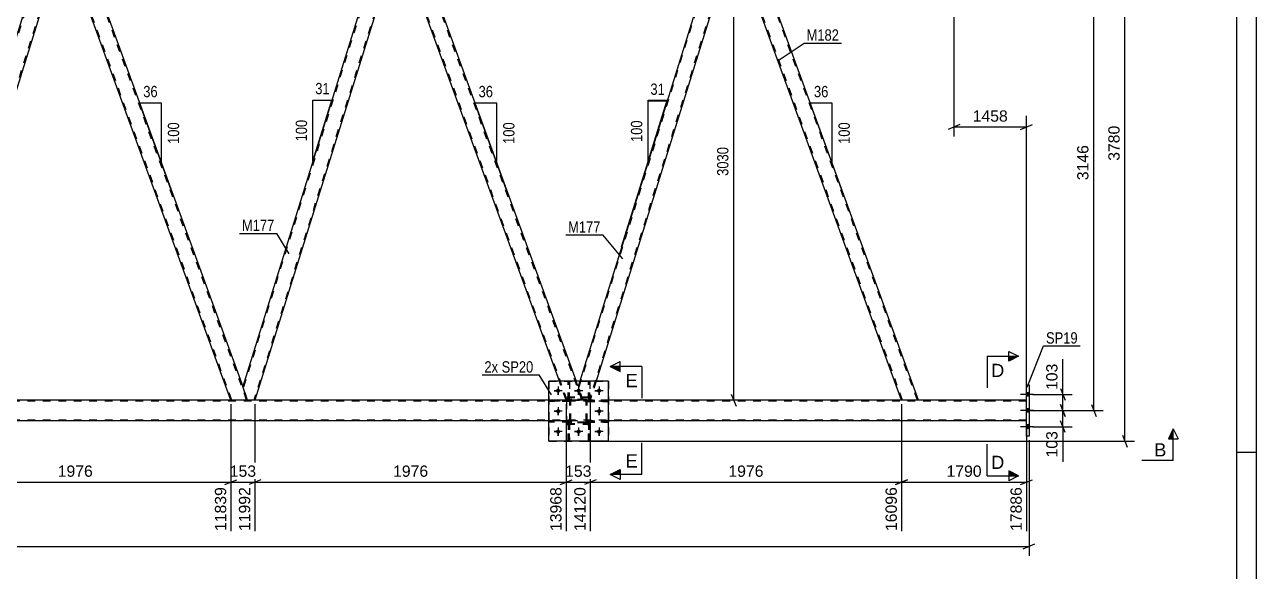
# Model space of a CAD drawing. Header units: millimetres. Extents: x 0 to 841, y 0 to 594.
# Drawn here: x 528.3 to 841, y 267.8 to 406.6 of the extents above; entities that cross this region are included whole.
import ezdxf

# ---------------------------------------------------------------- set-up
doc = ezdxf.new("R2010")
doc.units = ezdxf.units.MM
doc.linetypes.add('DXK_LINE_DOT2', pattern=[3.9198, 1.9599, -1.9599])
doc.linetypes.add('DXK_LINE_DOT3', pattern=[5.9187, 2.979, -0.9799, 0.9799, -0.9799])
doc.styles.add('Arial', font='ARIAL.TTF', dxfattribs={"height": 0.2})
doc.styles.add('Arial Narrow', font='ARIALN.TTF', dxfattribs={"height": 0.2})

# ---------------------------------------------------------------- blocks, each defined once
blk = doc.blocks.new('Unknown-318891418-1113')
at = {"color": 5, "linetype": 'Continuous'}
for p, q in [((841, 0), (841, 594)), ((836, 5), (836, 589)), ((841, 298), (836, 298))]:
    blk.add_line(p, q, dxfattribs=at)
blk = doc.blocks.new('Part-318891418-4513 - 4466')
at = {"color": 7, "linetype": 'DXK_LINE_DOT2'}
for p, q in [((774.02, 311.05), (107.76, 311.05)), ((676.54, 311.29), (661.34, 311.29)), ((782.64, 311.05), (774.12, 311.05)), ((782.64, 306.01), (782.64, 311.29)), ((774.02, 306.25), (107.13, 306.25)), ((676.54, 306.01), (661.34, 306.01)), ((782.64, 306.25), (774.12, 306.25))]:
    blk.add_line(p, q, dxfattribs=at)
at = {"color": 2, "linetype": 'Continuous'}
for p, q in [((661.34, 311.29), (506.27, 311.29)), ((774.02, 311.29), (676.54, 311.29)), ((782.64, 311.29), (774.12, 311.29)), ((661.34, 306.01), (506.27, 306.01)), ((774.02, 306.01), (676.54, 306.01)), ((782.64, 306.01), (774.12, 306.01))]:
    blk.add_line(p, q, dxfattribs=at)
blk = doc.blocks.new('Part-318891418-4514 - 4466')
at = {"color": 7, "linetype": 'DXK_LINE_DOT2'}
for p, q in [((671.94, 311.91), (665.94, 311.91)), ((665.94, 305.11), (665.94, 311.91)), ((671.94, 305.11), (671.94, 311.91)), ((671.94, 305.11), (665.94, 305.11))]:
    blk.add_line(p, q, dxfattribs=at)
blk = doc.blocks.new('Bolt-318891418-4522 - 4466')
at = {"color": 1, "linetype": 'Continuous'}
for p, q in [((662.7, 313.7), (663.39, 313.7)), ((663.74, 314.74), (663.74, 314.05)), ((663.74, 312.66), (663.74, 313.36)), ((664.78, 313.7), (664.09, 313.7)), ((667.9, 313.7), (668.59, 313.7)), ((668.94, 314.74), (668.94, 314.05)), ((668.94, 312.66), (668.94, 313.36)), ((669.98, 313.7), (669.29, 313.7)), ((673.1, 313.7), (673.79, 313.7)), ((674.14, 314.74), (674.14, 314.05)), ((674.14, 312.66), (674.14, 313.36)), ((675.18, 313.7), (674.49, 313.7)), ((662.7, 308.5), (663.39, 308.5)), ((663.74, 309.54), (663.74, 308.85)), ((663.74, 307.46), (663.74, 308.16)), ((664.78, 308.5), (664.09, 308.5)), ((673.1, 308.5), (673.79, 308.5)), ((674.14, 309.54), (674.14, 308.85)), ((674.14, 307.46), (674.14, 308.16)), ((675.18, 308.5), (674.49, 308.5)), ((663.74, 304.34), (663.74, 303.65)), ((668.94, 304.34), (668.94, 303.65)), ((674.14, 304.34), (674.14, 303.65)), ((662.7, 303.3), (663.39, 303.3)), ((663.74, 302.26), (663.74, 302.96)), ((664.78, 303.3), (664.09, 303.3)), ((667.9, 303.3), (668.59, 303.3)), ((668.94, 302.26), (668.94, 302.96)), ((669.98, 303.3), (669.29, 303.3)), ((673.1, 303.3), (673.79, 303.3)), ((674.14, 302.26), (674.14, 302.96)), ((675.18, 303.3), (674.49, 303.3))]:
    blk.add_line(p, q, dxfattribs=at)
blk = doc.blocks.new('Bolt-318891418-4523 - 4466')
at = {"linetype": 'Continuous'}
for points in [[(664.26, 313.7, -1), (663.22, 313.7, -1)], [(669.46, 313.7, -1), (668.42, 313.7, -1)], [(674.66, 313.7, -1), (673.62, 313.7, -1)], [(664.26, 308.5, -1), (663.22, 308.5, -1)], [(674.66, 308.5, -1), (673.62, 308.5, -1)], [(664.26, 303.3, -1), (663.22, 303.3, -1)], [(669.46, 303.3, -1), (668.42, 303.3, -1)], [(674.66, 303.3, -1), (673.62, 303.3, -1)]]:
    blk.add_hatch(color=1, dxfattribs=at).paths.add_polyline_path(points)
at = {"color": 1, "linetype": 'Continuous'}
for p, q in [((664.78, 313.7), (662.7, 313.7)), ((663.74, 314.74), (663.74, 312.66)), ((669.98, 313.7), (667.9, 313.7)), ((668.94, 314.74), (668.94, 312.66)), ((675.18, 313.7), (673.1, 313.7)), ((674.14, 314.74), (674.14, 312.66)), ((664.78, 308.5), (662.7, 308.5)), ((663.74, 309.54), (663.74, 307.46)), ((675.18, 308.5), (673.1, 308.5)), ((674.14, 309.54), (674.14, 307.46)), ((663.74, 304.34), (663.74, 302.26)), ((668.94, 304.34), (668.94, 302.26)), ((674.14, 304.34), (674.14, 302.26)), ((664.78, 303.3), (662.7, 303.3)), ((669.98, 303.3), (667.9, 303.3)), ((675.18, 303.3), (673.1, 303.3))]:
    blk.add_line(p, q, dxfattribs=at)
blk = doc.blocks.new('Part-318891418-4878 - 4466')
at = {"color": 7, "linetype": 'DXK_LINE_DOT2'}
for p, q in [((666.74, 311.02), (666.78, 311.21)), ((666.78, 311.21), (666.74, 311.02)), ((666.74, 305.98), (666.74, 311.02)), ((666.98, 311.02), (667, 311.12)), ((666.98, 305.98), (666.98, 311.02)), ((667, 311.12), (667.05, 311.19)), ((667.04, 311.47), (667.22, 311.5)), ((667.22, 311.5), (667.04, 311.47)), ((667.05, 311.19), (667.13, 311.25)), ((667.13, 311.25), (667.22, 311.26)), ((670.66, 311.5), (667.22, 311.5)), ((667.22, 311.26), (670.66, 311.26)), ((670.66, 311.5), (670.84, 311.47)), ((670.84, 311.47), (670.66, 311.5)), ((670.66, 311.26), (670.75, 311.25)), ((670.75, 311.25), (670.83, 311.19)), ((670.83, 311.19), (670.88, 311.12)), ((670.88, 311.12), (670.9, 311.02)), ((670.9, 305.98), (670.9, 311.02)), ((671.1, 311.21), (671.14, 311.02)), ((671.14, 311.02), (671.1, 311.21)), ((671.14, 305.98), (671.14, 311.02)), ((666.78, 305.8), (666.74, 305.98)), ((666.74, 305.98), (666.78, 305.8)), ((667, 305.89), (666.98, 305.98)), ((667.05, 305.81), (667, 305.89)), ((667.22, 305.5), (667.04, 305.54)), ((667.04, 305.54), (667.22, 305.5)), ((667.13, 305.76), (667.05, 305.81)), ((667.22, 305.74), (667.13, 305.76)), ((670.66, 305.74), (667.22, 305.74)), ((670.66, 305.5), (667.22, 305.5)), ((670.75, 305.76), (670.66, 305.74)), ((670.84, 305.54), (670.66, 305.5)), ((670.66, 305.5), (670.84, 305.54)), ((670.83, 305.81), (670.75, 305.76)), ((670.88, 305.89), (670.83, 305.81)), ((670.9, 305.98), (670.88, 305.89)), ((671.14, 305.98), (671.1, 305.8)), ((671.1, 305.8), (671.14, 305.98))]:
    blk.add_line(p, q, dxfattribs=at)
at = {"color": 7, "linetype": 'DXK_LINE_DOT3'}
blk.add_line((668.94, 308.5), (668.94, 308.5), dxfattribs=at)
at = {"color": 7, "linetype": 'DXK_LINE_DOT2'}
for centre, start, end in [((667.22, 311.02), 112.5, 157.5), ((667.22, 311.02), 112.5, 157.5), ((670.66, 311.02), 22.5, 67.5), ((670.66, 311.02), 22.5, 67.5), ((667.22, 305.98), 202.5, 247.5), ((667.22, 305.98), 202.5, 247.5), ((670.66, 305.98), 292.5, 337.5), ((670.66, 305.98), 292.5, 337.5)]:
    blk.add_arc(centre, 0.48, start, end, dxfattribs=at)
blk = doc.blocks.new('Part-318891418-4762 - 4466')
at = {"color": 2, "linetype": 'Continuous'}
for p, q in [((782.64, 302.15), (782.64, 315.15)), ((782.64, 315.15), (783.28, 315.15)), ((783.28, 315.15), (783.28, 302.15)), ((783.28, 302.15), (782.64, 302.15))]:
    blk.add_line(p, q, dxfattribs=at)
blk = doc.blocks.new('Part-318891418-4880 - 4466')
at = {"color": 7, "linetype": 'DXK_LINE_DOT2'}
for p, q in [((671.49, 300.9), (671.49, 305.74)), ((671.49, 305.74), (671.81, 305.74)), ((671.49, 305.14), (671.81, 305.14)), ((671.81, 305.74), (671.81, 300.9)), ((671.81, 300.9), (671.49, 300.9))]:
    blk.add_line(p, q, dxfattribs=at)
blk = doc.blocks.new('Part-318891418-4772 - 4466')
at = {"color": 2, "linetype": 'Continuous'}
for p, q in [((625.94, 432.51), (621.68, 432.51)), ((625.94, 432.51), (668.3, 316.1)), ((664.05, 316.1), (623.23, 428.26))]:
    blk.add_line(p, q, dxfattribs=at)
at = {"color": 7, "linetype": 'DXK_LINE_DOT2'}
for p, q in [((621.68, 432.51), (623.23, 428.26)), ((666.06, 311.29), (621.94, 432.51)), ((621.94, 432.51), (621.96, 432.51)), ((669.8, 311.29), (625.68, 432.51)), ((665.8, 311.29), (664.05, 316.1)), ((670.06, 311.29), (668.3, 316.1)), ((670.06, 311.29), (665.8, 311.29))]:
    blk.add_line(p, q, dxfattribs=at)
blk = doc.blocks.new('Part-318891418-4777 - 4466')
at = {"color": 7, "linetype": 'DXK_LINE_DOT2'}
for p, q in [((711.07, 432.51), (706.81, 432.51)), ((708.36, 428.26), (706.81, 432.51)), ((751.19, 311.29), (707.07, 432.51)), ((754.94, 311.29), (710.82, 432.51)), ((711.22, 432.11), (711.07, 432.51)), ((755.19, 311.29), (750.93, 311.29))]:
    blk.add_line(p, q, dxfattribs=at)
at = {"color": 2, "linetype": 'Continuous'}
for p, q in [((755.19, 311.29), (711.22, 432.11)), ((750.93, 311.29), (708.36, 428.26))]:
    blk.add_line(p, q, dxfattribs=at)
blk = doc.blocks.new('Part-318891418-4786 - 4466')
at = {"color": 2, "linetype": 'Continuous'}
for p, q in [((620.36, 432.51), (583.66, 314.76)), ((621.68, 432.51), (620.36, 432.51)), ((621.68, 432.51), (623.23, 428.26)), ((623.23, 428.26), (586.77, 311.29)), ((584.92, 311.29), (583.66, 314.76))]:
    blk.add_line(p, q, dxfattribs=at)
at = {"color": 7, "linetype": 'DXK_LINE_DOT2'}
for p, q in [((620.61, 432.51), (583.8, 314.39)), ((623.09, 428.63), (586.52, 311.29)), ((586.77, 311.29), (584.92, 311.29))]:
    blk.add_line(p, q, dxfattribs=at)
blk = doc.blocks.new('Part-318891418-4916 - 4466')
at = {"color": 7, "linetype": 'DXK_LINE_DOT2'}
for p, q in [((661.34, 316.1), (676.54, 316.1)), ((661.34, 316.1), (661.34, 300.9)), ((676.54, 316.1), (676.54, 300.9)), ((661.34, 300.9), (676.54, 300.9))]:
    blk.add_line(p, q, dxfattribs=at)
blk = doc.blocks.new('Part-318891418-4791 - 4466')
at = {"color": 7, "linetype": 'DXK_LINE_DOT2'}
for p, q in [((705.75, 432.51), (668.93, 314.39)), ((705.54, 432.51), (705.53, 432.51)), ((705.53, 432.51), (706.81, 432.51)), ((706.96, 432.11), (706.81, 432.51)), ((708.23, 428.63), (671.65, 311.29)), ((669.21, 316.1), (668.79, 314.76)), ((673.4, 316.1), (671.9, 311.29)), ((670.06, 311.29), (668.79, 314.76)), ((671.9, 311.29), (670.06, 311.29))]:
    blk.add_line(p, q, dxfattribs=at)
at = {"color": 2, "linetype": 'Continuous'}
for p, q in [((705.5, 432.51), (669.21, 316.1)), ((705.53, 432.51), (705.5, 432.51)), ((706.96, 432.11), (708.36, 428.26)), ((708.36, 428.26), (673.4, 316.1))]:
    blk.add_line(p, q, dxfattribs=at)
blk = doc.blocks.new('Part-318891418-4811 - 4466')
at = {"color": 7, "linetype": 'DXK_LINE_DOT2'}
for p, q in [((535.48, 432.51), (498.66, 314.39)), ((537.96, 428.63), (501.38, 311.29)), ((498.95, 316.1), (498.53, 314.76)), ((503.14, 316.1), (501.63, 311.29)), ((499.79, 311.29), (498.53, 314.76)), ((501.63, 311.29), (499.79, 311.29))]:
    blk.add_line(p, q, dxfattribs=at)
at = {"color": 2, "linetype": 'Continuous'}
for p, q in [((535.23, 432.51), (498.95, 316.1)), ((536.55, 432.51), (535.23, 432.51)), ((538.09, 428.26), (536.55, 432.51)), ((538.09, 428.26), (503.14, 316.1))]:
    blk.add_line(p, q, dxfattribs=at)
blk = doc.blocks.new('Part-318891418-4843 - 4466')
at = {"color": 2, "linetype": 'Continuous'}
for p, q in [((540.8, 432.51), (536.55, 432.51)), ((540.8, 432.51), (583.66, 314.76)), ((580.67, 311.29), (538.09, 428.26))]:
    blk.add_line(p, q, dxfattribs=at)
at = {"color": 7, "linetype": 'DXK_LINE_DOT2'}
for p, q in [((536.55, 432.51), (538.09, 428.26)), ((580.92, 311.29), (536.8, 432.51)), ((536.8, 432.51), (536.82, 432.51)), ((584.67, 311.29), (540.55, 432.51)), ((584.92, 311.29), (583.66, 314.76)), ((584.92, 311.29), (580.67, 311.29))]:
    blk.add_line(p, q, dxfattribs=at)
blk = doc.blocks.new('Part-318891418-4846 - 4466')
at = {"color": 7, "linetype": 'DXK_LINE_DOT2'}
for p, q in [((666.61, 305.74), (666.29, 305.74)), ((666.29, 305.74), (666.29, 300.9)), ((666.29, 305.14), (666.61, 305.14)), ((666.61, 300.9), (666.61, 305.74)), ((666.29, 300.9), (666.61, 300.9))]:
    blk.add_line(p, q, dxfattribs=at)
blk = doc.blocks.new('Part-318891418-4847 - 4466')
at = {"color": 7, "linetype": 'DXK_LINE_DOT2'}
for p, q in [((671.81, 305.74), (671.49, 305.74)), ((671.49, 305.74), (671.49, 300.9)), ((671.49, 305.14), (671.81, 305.14)), ((671.81, 300.9), (671.81, 305.74)), ((671.49, 300.9), (671.81, 300.9))]:
    blk.add_line(p, q, dxfattribs=at)
blk = doc.blocks.new('Part-318891418-4848 - 4466')
at = {"color": 2, "linetype": 'Continuous'}
for p, q in [((666.29, 316.1), (666.29, 316.1)), ((666.61, 316.1), (666.29, 316.1)), ((666.61, 316.1), (666.61, 316.1))]:
    blk.add_line(p, q, dxfattribs=at)
at = {"color": 7, "linetype": 'DXK_LINE_DOT2'}
for p, q in [((666.29, 311.26), (666.29, 316.1)), ((666.61, 311.26), (666.61, 316.1)), ((666.29, 311.86), (666.61, 311.86)), ((666.61, 311.26), (666.29, 311.26))]:
    blk.add_line(p, q, dxfattribs=at)
blk = doc.blocks.new('Part-318891418-4849 - 4466')
at = {"color": 2, "linetype": 'Continuous'}
for p, q in [((671.49, 316.1), (671.49, 316.1)), ((671.81, 316.1), (671.49, 316.1)), ((671.81, 316.1), (671.81, 316.1))]:
    blk.add_line(p, q, dxfattribs=at)
at = {"color": 7, "linetype": 'DXK_LINE_DOT2'}
for p, q in [((671.49, 311.26), (671.49, 316.1)), ((671.81, 311.26), (671.81, 316.1)), ((671.49, 311.86), (671.81, 311.86)), ((671.81, 311.26), (671.49, 311.26))]:
    blk.add_line(p, q, dxfattribs=at)
blk = doc.blocks.new('Part-318891418-4850 - 4466')
at = {"color": 7, "linetype": 'DXK_LINE_DOT2'}
for p, q in [((666.74, 306.06), (661.34, 306.06)), ((661.34, 305.74), (661.34, 306.06)), ((666.74, 305.74), (661.34, 305.74)), ((666.14, 305.74), (666.14, 306.06)), ((666.74, 306.06), (666.74, 305.74))]:
    blk.add_line(p, q, dxfattribs=at)
blk = doc.blocks.new('Part-318891418-4865 - 4466')
at = {"color": 7, "linetype": 'DXK_LINE_DOT2'}
for p, q in [((666.74, 311.02), (666.78, 311.21)), ((666.78, 311.21), (666.74, 311.02)), ((666.74, 305.98), (666.74, 311.02)), ((666.98, 311.02), (667, 311.12)), ((666.98, 305.98), (666.98, 311.02)), ((667, 311.12), (667.05, 311.19)), ((667.04, 311.47), (667.22, 311.5)), ((667.22, 311.5), (667.04, 311.47)), ((667.05, 311.19), (667.13, 311.25)), ((667.13, 311.25), (667.22, 311.26)), ((670.66, 311.5), (667.22, 311.5)), ((667.22, 311.26), (670.66, 311.26)), ((670.66, 311.5), (670.84, 311.47)), ((670.84, 311.47), (670.66, 311.5)), ((670.66, 311.26), (670.75, 311.25)), ((670.75, 311.25), (670.83, 311.19)), ((670.83, 311.19), (670.88, 311.12)), ((670.88, 311.12), (670.9, 311.02)), ((670.9, 305.98), (670.9, 311.02)), ((671.1, 311.21), (671.14, 311.02)), ((671.14, 311.02), (671.1, 311.21)), ((671.14, 305.98), (671.14, 311.02)), ((666.78, 305.8), (666.74, 305.98)), ((666.74, 305.98), (666.78, 305.8)), ((667, 305.89), (666.98, 305.98)), ((667.05, 305.81), (667, 305.89)), ((667.22, 305.5), (667.04, 305.54)), ((667.04, 305.54), (667.22, 305.5)), ((667.13, 305.76), (667.05, 305.81)), ((667.22, 305.74), (667.13, 305.76)), ((670.66, 305.74), (667.22, 305.74)), ((670.66, 305.5), (667.22, 305.5)), ((670.75, 305.76), (670.66, 305.74)), ((670.84, 305.54), (670.66, 305.5)), ((670.66, 305.5), (670.84, 305.54)), ((670.83, 305.81), (670.75, 305.76)), ((670.88, 305.89), (670.83, 305.81)), ((670.9, 305.98), (670.88, 305.89)), ((671.14, 305.98), (671.1, 305.8)), ((671.1, 305.8), (671.14, 305.98))]:
    blk.add_line(p, q, dxfattribs=at)
at = {"color": 7, "linetype": 'DXK_LINE_DOT3'}
blk.add_line((668.94, 308.5), (668.94, 308.5), dxfattribs=at)
at = {"color": 7, "linetype": 'DXK_LINE_DOT2'}
for centre, start, end in [((667.22, 311.02), 112.5, 157.5), ((667.22, 311.02), 112.5, 157.5), ((670.66, 311.02), 22.5, 67.5), ((670.66, 311.02), 22.5, 67.5), ((667.22, 305.98), 202.5, 247.5), ((667.22, 305.98), 202.5, 247.5), ((670.66, 305.98), 292.5, 337.5), ((670.66, 305.98), 292.5, 337.5)]:
    blk.add_arc(centre, 0.48, start, end, dxfattribs=at)
blk = doc.blocks.new('Bolt-318891418-4868 - 4466')
at = {"linetype": 'Continuous'}
for points in [[(783.28, 312.31), (783.28, 313.19), (782.64, 313.19), (782.64, 312.31)], [(783.28, 312.31), (783.28, 313.19), (782.64, 313.19), (782.64, 312.31)], [(783.28, 312.31), (783.28, 313.19), (782.64, 313.19), (782.64, 312.31)], [(783.28, 308.21), (783.28, 309.09), (782.64, 309.09), (782.64, 308.21)], [(783.28, 308.21), (783.28, 309.09), (782.64, 309.09), (782.64, 308.21)], [(783.28, 304.11), (783.28, 304.99), (782.64, 304.99), (782.64, 304.11)], [(783.28, 304.11), (783.28, 304.99), (782.64, 304.99), (782.64, 304.11)], [(783.28, 304.11), (783.28, 304.99), (782.64, 304.99), (782.64, 304.11)]]:
    blk.add_hatch(color=1, dxfattribs=at).paths.add_polyline_path(points)
at = {"color": 1, "linetype": 'Continuous'}
for p, q in [((784.44, 312.75), (781.12, 312.75)), ((784.44, 312.75), (781.12, 312.75)), ((784.44, 312.75), (781.12, 312.75)), ((783.28, 313.19), (782.64, 313.19)), ((783.28, 313.19), (782.64, 313.19)), ((783.28, 313.19), (782.64, 313.19)), ((783.28, 312.31), (782.64, 312.31)), ((783.28, 312.31), (782.64, 312.31)), ((783.28, 312.31), (782.64, 312.31)), ((784.44, 308.65), (781.12, 308.65)), ((784.44, 308.65), (781.12, 308.65)), ((783.28, 309.09), (782.64, 309.09)), ((783.28, 309.09), (782.64, 309.09)), ((783.28, 308.21), (782.64, 308.21)), ((783.28, 308.21), (782.64, 308.21)), ((784.44, 304.55), (781.12, 304.55)), ((784.44, 304.55), (781.12, 304.55)), ((784.44, 304.55), (781.12, 304.55)), ((783.28, 304.99), (782.64, 304.99)), ((783.28, 304.99), (782.64, 304.99)), ((783.28, 304.99), (782.64, 304.99)), ((783.28, 304.11), (782.64, 304.11)), ((783.28, 304.11), (782.64, 304.11)), ((783.28, 304.11), (782.64, 304.11))]:
    blk.add_line(p, q, dxfattribs=at)
blk = doc.blocks.new('Part-318891418-4871 - 4466')
at = {"color": 7, "linetype": 'DXK_LINE_DOT2'}
for p, q in [((666.29, 311.26), (666.29, 316.1)), ((666.29, 316.1), (666.61, 316.1)), ((666.61, 316.1), (666.61, 311.26)), ((666.29, 311.86), (666.61, 311.86)), ((666.61, 311.26), (666.29, 311.26))]:
    blk.add_line(p, q, dxfattribs=at)
blk = doc.blocks.new('Part-318891418-4877 - 4466')
at = {"color": 7, "linetype": 'DXK_LINE_DOT2'}
for p, q in [((671.94, 312.04), (665.94, 312.04)), ((665.94, 305.24), (665.94, 312.04)), ((671.94, 305.24), (671.94, 312.04)), ((671.94, 305.24), (665.94, 305.24))]:
    blk.add_line(p, q, dxfattribs=at)
blk = doc.blocks.new('Part-318891418-4879 - 4466')
at = {"color": 7, "linetype": 'DXK_LINE_DOT2'}
for p, q in [((666.29, 300.9), (666.29, 305.74)), ((666.29, 305.74), (666.61, 305.74)), ((666.29, 305.14), (666.61, 305.14)), ((666.61, 305.74), (666.61, 300.9)), ((666.61, 300.9), (666.29, 300.9))]:
    blk.add_line(p, q, dxfattribs=at)
blk = doc.blocks.new('Part-318891418-4882 - 4466')
at = {"color": 7, "linetype": 'DXK_LINE_DOT2'}
for p, q in [((671.49, 311.26), (671.49, 316.1)), ((671.49, 316.1), (671.81, 316.1)), ((671.81, 316.1), (671.81, 311.26)), ((671.49, 311.86), (671.81, 311.86)), ((671.81, 311.26), (671.49, 311.26))]:
    blk.add_line(p, q, dxfattribs=at)
blk = doc.blocks.new('Part-318891418-4883 - 4466')
at = {"color": 7, "linetype": 'DXK_LINE_DOT2'}
for p, q in [((666.74, 306.06), (661.34, 306.06)), ((661.34, 306.06), (661.34, 305.74)), ((666.74, 305.74), (661.34, 305.74)), ((666.14, 305.74), (666.14, 306.06)), ((666.74, 305.74), (666.74, 306.06))]:
    blk.add_line(p, q, dxfattribs=at)
blk = doc.blocks.new('Part-318891418-4884 - 4466')
at = {"color": 7, "linetype": 'DXK_LINE_DOT2'}
for p, q in [((666.74, 311.26), (661.34, 311.26)), ((661.34, 311.26), (661.34, 310.94)), ((666.74, 310.94), (661.34, 310.94)), ((666.14, 310.94), (666.14, 311.26)), ((666.74, 310.94), (666.74, 311.26))]:
    blk.add_line(p, q, dxfattribs=at)
blk = doc.blocks.new('Part-318891418-4885 - 4466')
at = {"color": 7, "linetype": 'DXK_LINE_DOT2'}
for p, q in [((676.54, 306.06), (671.14, 306.06)), ((671.14, 306.06), (671.14, 305.74)), ((671.14, 305.74), (676.54, 305.74)), ((671.74, 305.74), (671.74, 306.06)), ((676.54, 305.74), (676.54, 306.06))]:
    blk.add_line(p, q, dxfattribs=at)
blk = doc.blocks.new('Part-318891418-4886 - 4466')
at = {"color": 7, "linetype": 'DXK_LINE_DOT2'}
for p, q in [((676.54, 311.26), (671.14, 311.26)), ((671.14, 311.26), (671.14, 310.94)), ((671.14, 310.94), (676.54, 310.94)), ((671.74, 310.94), (671.74, 311.26)), ((676.54, 310.94), (676.54, 311.26))]:
    blk.add_line(p, q, dxfattribs=at)
blk = doc.blocks.new('Part-318891418-4887 - 4466')
at = {"color": 7, "linetype": 'DXK_LINE_DOT2'}
for p, q in [((666.74, 311.26), (661.34, 311.26)), ((661.34, 310.94), (661.34, 311.26)), ((666.74, 310.94), (661.34, 310.94)), ((666.14, 310.94), (666.14, 311.26)), ((666.74, 311.26), (666.74, 310.94))]:
    blk.add_line(p, q, dxfattribs=at)
blk = doc.blocks.new('Part-318891418-4910 - 4466')
at = {"color": 7, "linetype": 'DXK_LINE_DOT2'}
for p, q in [((671.14, 305.74), (671.14, 306.06)), ((671.14, 306.06), (676.54, 306.06)), ((676.54, 305.74), (671.14, 305.74)), ((671.74, 305.74), (671.74, 306.06)), ((676.54, 306.06), (676.54, 305.74))]:
    blk.add_line(p, q, dxfattribs=at)
blk = doc.blocks.new('Part-318891418-4911 - 4466')
at = {"color": 7, "linetype": 'DXK_LINE_DOT2'}
for p, q in [((671.14, 310.94), (671.14, 311.26)), ((671.14, 311.26), (676.54, 311.26)), ((676.54, 310.94), (671.14, 310.94)), ((671.74, 310.94), (671.74, 311.26)), ((676.54, 311.26), (676.54, 310.94))]:
    blk.add_line(p, q, dxfattribs=at)
blk = doc.blocks.new('Part-318891418-4921 - 4466')
at = {"color": 2, "linetype": 'Continuous'}
for p, q in [((676.54, 316.1), (661.34, 316.1)), ((661.34, 300.9), (661.34, 316.1)), ((676.54, 300.9), (676.54, 316.1)), ((676.54, 300.9), (661.34, 300.9))]:
    blk.add_line(p, q, dxfattribs=at)
blk = doc.blocks.new('StraightDimension-318891418-13195 - 4466')
at = {"color": 7, "linetype": 'Continuous'}
for p, q in [((751.31, 432.51), (705.46, 432.51)), ((708.91, 431.01), (707.71, 434.01)), ((708.31, 311.29), (708.31, 432.51)), ((707.71, 312.79), (708.91, 309.79)), ((760.3, 311.29), (705.46, 311.29))]:
    blk.add_line(p, q, dxfattribs=at)
at = {"color": 0}
blk.add_wipeout([(707.56, 376.15), (703.36, 376.15), (703.36, 367.64), (707.56, 367.64)], dxfattribs=at)
at = {"color": 3, "style": 'Arial Narrow'}
blk.add_text('3030', height=2.863, rotation=90.0002, dxfattribs=at).set_placement((706.96, 368.24))
blk = doc.blocks.new('StraightDimension-318891418-5703 - 4466')
at = {"color": 7, "linetype": 'Continuous'}
for p, q in [((764.22, 431.51), (764.22, 378.24)), ((782.64, 312.29), (782.64, 383.49)), ((765.72, 381.24), (762.72, 380.04)), ((764.22, 380.64), (782.64, 380.64)), ((781.14, 380.04), (784.14, 381.24))]:
    blk.add_line(p, q, dxfattribs=at)
at = {"color": 0}
blk.add_wipeout([(778.48, 381.39), (778.48, 385.59), (768.38, 385.59), (768.38, 381.39)], dxfattribs=at)
at = {"color": 3, "style": 'Arial'}
blk.add_text('1458', height=2.865, dxfattribs=at).set_placement((768.98, 381.99))
blk = doc.blocks.new('StraightDimension-318891418-5682 - 4466')
at = {"color": 7, "linetype": 'Continuous'}
for p, q in [((783.28, 301.15), (783.28, 271.78)), ((54.82, 274.18), (783.28, 274.18)), ((781.78, 273.58), (784.78, 274.78))]:
    blk.add_line(p, q, dxfattribs=at)
blk = doc.blocks.new('AngleDimension-318891418-13350 - 4466')
at = {"color": 7, "linetype": 'Continuous'}
for p, q in [((648.15, 386.7), (642.61, 386.7)), ((648.15, 371.48), (642.61, 386.7)), ((648.15, 371.48), (648.15, 386.7)), ((650.56, 364.84), (648.15, 371.48))]:
    blk.add_line(p, q, dxfattribs=at)
at = {"color": 0}
for points in [[(647.81, 387.6), (647.81, 391.8), (642.95, 391.8), (642.95, 387.6)], [(653.25, 382.43), (649.05, 382.43), (649.05, 375.75), (653.25, 375.75)]]:
    blk.add_wipeout(points, dxfattribs=at)
at = {"color": 3, "style": 'Arial Narrow'}
blk.add_text('36', height=2.863, dxfattribs=at).set_placement((643.55, 388.2))
blk.add_text('100', height=2.863, rotation=90.0002, dxfattribs=at).set_placement((652.65, 376.35))
blk = doc.blocks.new('StraightDimension-318891418-5708 - 4466')
at = {"color": 7, "linetype": 'Continuous'}
for p, q in [((791.26, 310.15), (792.46, 307.15)), ((783.96, 308.65), (794.26, 308.65)), ((791.86, 304.55), (791.86, 308.65)), ((784.28, 304.55), (794.26, 304.55)), ((792.46, 303.05), (791.26, 306.05))]:
    blk.add_line(p, q, dxfattribs=at)
at = {"color": 0}
blk.add_wipeout([(791.11, 304.02), (786.91, 304.02), (786.91, 296.15), (791.11, 296.15)], dxfattribs=at)
at = {"color": 7, "linetype": 'Continuous'}
blk.add_line((791.86, 304.55), (791.86, 295.63), dxfattribs=at)
blk.add_line((791.86, 304.55), (791.86, 295.63), dxfattribs=at)
at = {"color": 3, "style": 'Arial'}
blk.add_text('103', height=2.865, rotation=90.0002, dxfattribs=at).set_placement((790.51, 296.75))
blk = doc.blocks.new('StraightDimension-318891418-11314 - 4466')
at = {"color": 7, "linetype": 'Continuous'}
for p, q in [((800.32, 433.01), (799.12, 436.01)), ((765.22, 434.51), (802.12, 434.51)), ((799.72, 308.65), (799.72, 434.51)), ((799.12, 310.15), (800.32, 307.15)), ((783.64, 308.65), (802.12, 308.65))]:
    blk.add_line(p, q, dxfattribs=at)
at = {"color": 0}
blk.add_wipeout([(798.97, 376.63), (794.77, 376.63), (794.77, 366.53), (798.97, 366.53)], dxfattribs=at)
at = {"color": 3, "style": 'Arial'}
blk.add_text('3146', height=2.865, rotation=90.0002, dxfattribs=at).set_placement((798.37, 367.13))
blk = doc.blocks.new('StraightDimension-318891418-5799 - 4466')
at = {"color": 7, "linetype": 'Continuous'}
for p, q in [((671.9, 310.29), (671.9, 278.07)), ((750.93, 310.29), (750.93, 278.07)), ((673.4, 291.09), (670.4, 289.89)), ((749.43, 289.89), (752.43, 291.09)), ((671.9, 290.49), (750.93, 290.49))]:
    blk.add_line(p, q, dxfattribs=at)
at = {"color": 0}
blk.add_wipeout([(716.47, 291.24), (716.47, 295.44), (706.37, 295.44), (706.37, 291.24)], dxfattribs=at)
at = {"color": 0, "linetype": 'Continuous'}
blk.add_wipeout([(750.33, 289.79), (746.13, 289.79), (746.13, 277.47), (750.33, 277.47)], dxfattribs=at)
at = {"color": 3, "style": 'Arial'}
blk.add_text('1976', height=2.865, dxfattribs=at).set_placement((706.97, 291.84))
at = {"color": 3, "linetype": 'Continuous', "style": 'Arial'}
blk.add_text('16096', height=2.865, rotation=90.0002, dxfattribs=at).set_placement((749.73, 278.07))
blk = doc.blocks.new('AngleDimension-318891418-13322 - 4466')
at = {"color": 7, "linetype": 'Continuous'}
for p, q in [((563.02, 386.7), (557.47, 386.7)), ((563.02, 371.48), (557.47, 386.7)), ((563.02, 371.48), (563.02, 386.7)), ((565.43, 364.84), (563.02, 371.48))]:
    blk.add_line(p, q, dxfattribs=at)
at = {"color": 0}
for points in [[(562.67, 387.6), (562.67, 391.8), (557.82, 391.8), (557.82, 387.6)], [(568.12, 382.43), (563.92, 382.43), (563.92, 375.75), (568.12, 375.75)]]:
    blk.add_wipeout(points, dxfattribs=at)
at = {"color": 3, "style": 'Arial Narrow'}
blk.add_text('36', height=2.863, dxfattribs=at).set_placement((558.42, 388.2))
blk.add_text('100', height=2.863, rotation=90.0002, dxfattribs=at).set_placement((567.52, 376.35))
blk = doc.blocks.new('AngleDimension-318891418-13378 - 4466')
at = {"color": 7, "linetype": 'Continuous'}
for p, q in [((733.28, 386.7), (727.74, 386.7)), ((733.28, 371.48), (727.74, 386.7)), ((733.28, 371.48), (733.28, 386.7)), ((735.7, 364.84), (733.28, 371.48))]:
    blk.add_line(p, q, dxfattribs=at)
at = {"color": 0}
for points in [[(732.94, 387.6), (732.94, 391.8), (728.09, 391.8), (728.09, 387.6)], [(738.38, 382.43), (734.18, 382.43), (734.18, 375.75), (738.38, 375.75)]]:
    blk.add_wipeout(points, dxfattribs=at)
at = {"color": 3, "style": 'Arial Narrow'}
blk.add_text('36', height=2.863, dxfattribs=at).set_placement((728.69, 388.2))
blk.add_text('100', height=2.863, rotation=90.0002, dxfattribs=at).set_placement((737.78, 376.35))
blk = doc.blocks.new('StraightDimension-318891418-5784 - 4466')
at = {"color": 7, "linetype": 'Continuous'}
for p, q in [((750.93, 310.29), (750.93, 278.07)), ((782.64, 305.01), (782.64, 278.07)), ((752.43, 291.09), (749.43, 289.89)), ((781.14, 289.89), (784.14, 291.09)), ((750.93, 290.49), (782.64, 290.49))]:
    blk.add_line(p, q, dxfattribs=at)
at = {"color": 0}
blk.add_wipeout([(771.83, 291.24), (771.83, 295.44), (761.74, 295.44), (761.74, 291.24)], dxfattribs=at)
at = {"color": 0, "linetype": 'Continuous'}
blk.add_wipeout([(782.04, 289.79), (777.84, 289.79), (777.84, 277.47), (782.04, 277.47)], dxfattribs=at)
at = {"color": 3, "style": 'Arial'}
blk.add_text('1790', height=2.865, dxfattribs=at).set_placement((762.34, 291.84))
at = {"color": 3, "linetype": 'Continuous', "style": 'Arial'}
blk.add_text('17886', height=2.865, rotation=90.0002, dxfattribs=at).set_placement((781.44, 278.07))
blk = doc.blocks.new('StraightDimension-318891418-5819 - 4466')
at = {"color": 7, "linetype": 'Continuous'}
for p, q in [((665.8, 310.29), (665.8, 278.07)), ((671.9, 310.29), (671.9, 278.07)), ((664.3, 289.89), (667.3, 291.09)), ((673.4, 291.09), (670.4, 289.89)), ((665.8, 290.49), (671.9, 290.49))]:
    blk.add_line(p, q, dxfattribs=at)
at = {"color": 0}
blk.add_wipeout([(672.79, 291.24), (672.79, 295.44), (664.92, 295.44), (664.92, 291.24)], dxfattribs=at)
at = {"color": 3, "style": 'Arial'}
blk.add_text('153', height=2.865, dxfattribs=at).set_placement((665.52, 291.84))
at = {"color": 0, "linetype": 'Continuous'}
blk.add_wipeout([(671.3, 289.79), (667.1, 289.79), (667.1, 277.47), (671.3, 277.47)], dxfattribs=at)
at = {"color": 3, "linetype": 'Continuous', "style": 'Arial'}
blk.add_text('14120', height=2.865, rotation=90.0002, dxfattribs=at).set_placement((670.7, 278.07))
blk = doc.blocks.new('AngleDimension-318891418-13348 - 4466')
at = {"color": 7, "linetype": 'Continuous'}
for p, q in [((686.63, 387.46), (691.46, 387.46)), ((686.63, 371.99), (691.46, 387.46)), ((686.63, 371.99), (686.63, 387.46)), ((686.8, 372.52), (686.63, 371.99))]:
    blk.add_line(p, q, dxfattribs=at)
at = {"color": 0}
for points in [[(691.47, 388.36), (691.47, 392.56), (686.62, 392.56), (686.62, 388.36)], [(685.73, 383.07), (681.53, 383.07), (681.53, 376.38), (685.73, 376.38)]]:
    blk.add_wipeout(points, dxfattribs=at)
at = {"color": 3, "style": 'Arial Narrow'}
blk.add_text('31', height=2.863, dxfattribs=at).set_placement((687.22, 388.96))
blk.add_text('100', height=2.863, rotation=90.0002, dxfattribs=at).set_placement((685.13, 376.98))
blk = doc.blocks.new('AngleDimension-318891418-5026 - 4466')
at = {"color": 7, "linetype": 'Continuous'}
for p, q in [((686.59, 387.3), (691.41, 387.3)), ((686.59, 371.84), (691.41, 387.3)), ((686.59, 371.84), (686.59, 387.3)), ((679.85, 350.21), (686.59, 371.84))]:
    blk.add_line(p, q, dxfattribs=at)
at = {"color": 0}
for points in [[(691.42, 388.2), (691.42, 392.4), (686.57, 392.4), (686.57, 388.2)], [(685.69, 382.91), (681.49, 382.91), (681.49, 376.23), (685.69, 376.23)]]:
    blk.add_wipeout(points, dxfattribs=at)
at = {"color": 3, "style": 'Arial Narrow'}
blk.add_text('31', height=2.863, dxfattribs=at).set_placement((687.17, 388.8))
blk.add_text('100', height=2.863, rotation=90.0002, dxfattribs=at).set_placement((685.09, 376.83))
blk = doc.blocks.new('StraightDimension-318891418-5693 - 4466')
at = {"color": 7, "linetype": 'Continuous'}
for p, q in [((808.23, 450.61), (807.03, 453.61)), ((760.41, 452.11), (810.03, 452.11)), ((807.63, 300.9), (807.63, 452.11)), ((669.94, 300.9), (810.03, 300.9)), ((807.03, 302.4), (808.23, 299.4))]:
    blk.add_line(p, q, dxfattribs=at)
at = {"color": 0}
blk.add_wipeout([(806.88, 381.55), (802.68, 381.55), (802.68, 371.46), (806.88, 371.46)], dxfattribs=at)
at = {"color": 3, "style": 'Arial'}
blk.add_text('3780', height=2.865, rotation=90.0002, dxfattribs=at).set_placement((806.28, 372.06))
blk = doc.blocks.new('StraightDimension-318891418-5718 - 4466')
at = {"color": 7, "linetype": 'Continuous'}
for p, q in [((784.28, 312.75), (794.26, 312.75)), ((791.26, 314.25), (792.46, 311.25)), ((791.86, 308.65), (791.86, 312.75)), ((792.46, 307.15), (791.26, 310.15)), ((783.96, 308.65), (794.26, 308.65))]:
    blk.add_line(p, q, dxfattribs=at)
at = {"color": 0}
blk.add_wipeout([(791.11, 321.15), (786.91, 321.15), (786.91, 313.27), (791.11, 313.27)], dxfattribs=at)
at = {"color": 7, "linetype": 'Continuous'}
blk.add_line((791.86, 312.75), (791.86, 321.67), dxfattribs=at)
blk.add_line((791.86, 312.75), (791.86, 321.67), dxfattribs=at)
at = {"color": 3, "style": 'Arial'}
blk.add_text('103', height=2.865, rotation=90.0002, dxfattribs=at).set_placement((790.51, 313.87))
blk = doc.blocks.new('StraightDimension-318891418-5839 - 4466')
at = {"color": 7, "linetype": 'Continuous'}
for p, q in [((586.77, 310.29), (586.77, 278.07)), ((665.8, 310.29), (665.8, 278.07)), ((588.27, 291.09), (585.27, 289.89)), ((664.3, 289.89), (667.3, 291.09)), ((586.77, 290.49), (665.8, 290.49))]:
    blk.add_line(p, q, dxfattribs=at)
at = {"color": 0}
blk.add_wipeout([(631.33, 291.24), (631.33, 295.44), (621.24, 295.44), (621.24, 291.24)], dxfattribs=at)
at = {"color": 0, "linetype": 'Continuous'}
blk.add_wipeout([(665.2, 289.79), (661, 289.79), (661, 277.47), (665.2, 277.47)], dxfattribs=at)
at = {"color": 3, "style": 'Arial'}
blk.add_text('1976', height=2.865, dxfattribs=at).set_placement((621.84, 291.84))
at = {"color": 3, "linetype": 'Continuous', "style": 'Arial'}
blk.add_text('13968', height=2.865, rotation=90.0002, dxfattribs=at).set_placement((664.6, 278.07))
blk = doc.blocks.new('StraightDimension-318891418-5859 - 4466')
at = {"color": 7, "linetype": 'Continuous'}
for p, q in [((580.67, 310.29), (580.67, 278.07)), ((586.77, 310.29), (586.77, 278.07)), ((579.17, 289.89), (582.17, 291.09)), ((588.27, 291.09), (585.27, 289.89)), ((580.67, 290.49), (586.77, 290.49))]:
    blk.add_line(p, q, dxfattribs=at)
at = {"color": 0}
blk.add_wipeout([(587.65, 291.24), (587.65, 295.44), (579.78, 295.44), (579.78, 291.24)], dxfattribs=at)
at = {"color": 3, "style": 'Arial'}
blk.add_text('153', height=2.865, dxfattribs=at).set_placement((580.38, 291.84))
at = {"color": 0, "linetype": 'Continuous'}
blk.add_wipeout([(586.17, 289.79), (581.97, 289.79), (581.97, 277.47), (586.17, 277.47)], dxfattribs=at)
at = {"color": 3, "linetype": 'Continuous', "style": 'Arial'}
blk.add_text('11992', height=2.865, rotation=90.0002, dxfattribs=at).set_placement((585.57, 278.07))
blk = doc.blocks.new('StraightDimension-318891418-5879 - 4466')
at = {"color": 7, "linetype": 'Continuous'}
for p, q in [((501.63, 310.29), (501.63, 280.29)), ((580.67, 310.29), (580.67, 278.07)), ((503.13, 291.09), (500.13, 289.89)), ((579.17, 289.89), (582.17, 291.09)), ((501.63, 290.49), (580.67, 290.49))]:
    blk.add_line(p, q, dxfattribs=at)
at = {"color": 0}
blk.add_wipeout([(546.2, 291.24), (546.2, 295.44), (536.1, 295.44), (536.1, 291.24)], dxfattribs=at)
at = {"color": 0, "linetype": 'Continuous'}
blk.add_wipeout([(580.07, 289.79), (575.87, 289.79), (575.87, 277.47), (580.07, 277.47)], dxfattribs=at)
at = {"color": 3, "style": 'Arial'}
blk.add_text('1976', height=2.865, dxfattribs=at).set_placement((536.7, 291.84))
at = {"color": 3, "linetype": 'Continuous', "style": 'Arial'}
blk.add_text('11839', height=2.865, rotation=90.0002, dxfattribs=at).set_placement((579.47, 278.07))
blk = doc.blocks.new('AngleDimension-318891418-13320 - 4466')
at = {"color": 7, "linetype": 'Continuous'}
for p, q in [((601.5, 387.46), (606.32, 387.46)), ((601.5, 371.99), (606.32, 387.46)), ((601.5, 371.99), (601.5, 387.46)), ((601.66, 372.52), (601.5, 371.99))]:
    blk.add_line(p, q, dxfattribs=at)
at = {"color": 0}
for points in [[(606.34, 388.36), (606.34, 392.56), (601.48, 392.56), (601.48, 388.36)], [(600.6, 383.07), (596.4, 383.07), (596.4, 376.38), (600.6, 376.38)]]:
    blk.add_wipeout(points, dxfattribs=at)
at = {"color": 3, "style": 'Arial Narrow'}
blk.add_text('31', height=2.863, dxfattribs=at).set_placement((602.08, 388.96))
blk.add_text('100', height=2.863, rotation=90.0002, dxfattribs=at).set_placement((600, 376.98))
blk = doc.blocks.new('Mark-318891418-4773 - 4466')
at = {"color": 0}
blk.add_wipeout([(735.04, 402.55), (735.04, 405.55), (726.81, 405.55), (726.81, 402.55)], dxfattribs=at)
blk.add_wipeout([(735.04, 402.55), (735.04, 405.55), (726.81, 405.55), (726.81, 402.55)], dxfattribs=at)
at = {"color": 30, "linetype": 'Continuous'}
for p, q in [((719.56, 397.5), (726.21, 401.95)), ((726.21, 401.95), (735.64, 401.95))]:
    blk.add_line(p, q, dxfattribs=at)
at = {"color": 3, "style": 'Arial Narrow'}
blk.add_text('M182', height=2.863, dxfattribs=at).set_placement((726.81, 402.55))
blk = doc.blocks.new('Mark-318891418-4758 - 4466')
at = {"color": 0}
blk.add_wipeout([(795.63, 325.66), (795.63, 328.66), (787.6, 328.66), (787.6, 325.66)], dxfattribs=at)
blk.add_wipeout([(795.63, 325.66), (795.63, 328.66), (787.6, 328.66), (787.6, 325.66)], dxfattribs=at)
at = {"color": 30, "linetype": 'Continuous'}
for p, q in [((782.83, 314.58), (787, 325.06)), ((787, 325.06), (796.23, 325.06))]:
    blk.add_line(p, q, dxfattribs=at)
at = {"color": 3, "style": 'Arial Narrow'}
blk.add_text('SP19', height=2.863, dxfattribs=at).set_placement((787.6, 325.66))
blk = doc.blocks.new('Mark-318891418-4782 - 4466')
at = {"color": 0}
blk.add_wipeout([(591.69, 354.24), (591.69, 357.24), (583.47, 357.24), (583.47, 354.24)], dxfattribs=at)
blk.add_wipeout([(591.69, 354.24), (591.69, 357.24), (583.47, 357.24), (583.47, 354.24)], dxfattribs=at)
at = {"color": 30, "linetype": 'Continuous'}
for p in [(582.87, 353.64), (595.42, 348.41)]:
    blk.add_line(p, (592.29, 353.64), dxfattribs=at)
at = {"color": 3, "style": 'Arial Narrow'}
blk.add_text('M177', height=2.863, dxfattribs=at).set_placement((583.47, 354.24))
blk = doc.blocks.new('Mark-318891418-4787 - 4466')
at = {"color": 0}
blk.add_wipeout([(674.5, 353.84), (674.5, 356.84), (666.28, 356.84), (666.28, 353.84)], dxfattribs=at)
blk.add_wipeout([(674.5, 353.84), (674.5, 356.84), (666.28, 356.84), (666.28, 353.84)], dxfattribs=at)
at = {"color": 30, "linetype": 'Continuous'}
for p in [(665.68, 353.24), (680.17, 347.17)]:
    blk.add_line(p, (675.1, 353.24), dxfattribs=at)
at = {"color": 3, "style": 'Arial Narrow'}
blk.add_text('M177', height=2.863, dxfattribs=at).set_placement((666.28, 353.84))
blk = doc.blocks.new('SectionMark-318891418-6149 - 4466')
at = {"color": 6, "linetype": 'Continuous'}
for p, q in [((819.91, 296.01), (819.91, 304.01)), ((819.91, 304.01), (821.16, 301.51))]:
    blk.add_line(p, q, dxfattribs=at)
at = {"color": 0, "linetype": 'Continuous'}
blk.add_wipeout([(818.16, 297.01), (818.16, 300.51), (815.05, 300.51), (815.05, 297.01)], dxfattribs=at)
at = {"linetype": 'Continuous'}
blk.add_hatch(color=6, dxfattribs=at).paths.add_polyline_path([(819.91, 301.51), (818.66, 301.51), (819.91, 304.01)])
at = {"color": 6, "linetype": 'Continuous'}
for p, q in [((819.91, 304.01), (818.66, 301.51)), ((818.66, 301.51), (821.16, 301.51)), ((819.91, 296.01), (811.91, 296.01))]:
    blk.add_line(p, q, dxfattribs=at)
at = {"color": 3, "linetype": 'Continuous', "style": 'Arial'}
blk.add_text('B', height=3.34, dxfattribs=at).set_placement((815.05, 297.01))
blk = doc.blocks.new('SectionMark-318891418-6137 - 4466')
at = {"color": 6, "linetype": 'Continuous'}
for p, q in [((676.95, 319.84), (679.45, 321.09)), ((684.95, 319.84), (676.95, 319.84)), ((684.95, 292.44), (676.95, 292.44)), ((679.45, 291.19), (676.95, 292.44))]:
    blk.add_line(p, q, dxfattribs=at)
at = {"color": 0, "linetype": 'Continuous'}
for points in [[(683.95, 314.59), (683.95, 318.09), (680.84, 318.09), (680.84, 314.59)], [(683.95, 294.19), (683.95, 297.69), (680.84, 297.69), (680.84, 294.19)]]:
    blk.add_wipeout(points, dxfattribs=at)
at = {"linetype": 'Continuous'}
for points in [[(679.45, 319.84), (679.45, 318.59), (676.95, 319.84)], [(679.45, 293.69), (679.45, 292.44), (676.95, 292.44)]]:
    blk.add_hatch(color=6, dxfattribs=at).paths.add_polyline_path(points)
at = {"color": 6, "linetype": 'Continuous'}
for p, q in [((676.95, 319.84), (679.45, 318.59)), ((679.45, 318.59), (679.45, 321.09)), ((684.95, 319.84), (684.95, 311.84)), ((684.95, 292.44), (684.95, 300.44)), ((676.95, 292.44), (679.45, 293.69)), ((679.45, 293.69), (679.45, 291.19))]:
    blk.add_line(p, q, dxfattribs=at)
at = {"color": 3, "linetype": 'Continuous', "style": 'Arial'}
for p in [(680.84, 314.59), (680.84, 294.19)]:
    blk.add_text('E', height=3.34, dxfattribs=at).set_placement(p)
blk = doc.blocks.new('SectionMark-318891418-6151 - 4466')
at = {"color": 6, "linetype": 'Continuous'}
for p, q in [((772.64, 322.43), (780.64, 322.43)), ((778.14, 323.68), (780.64, 322.43)), ((772.64, 292.09), (780.64, 292.09)), ((780.64, 292.09), (778.14, 290.84))]:
    blk.add_line(p, q, dxfattribs=at)
at = {"color": 0, "linetype": 'Continuous'}
for points in [[(777.01, 317.18), (777.01, 320.68), (773.64, 320.68), (773.64, 317.18)], [(777.01, 293.84), (777.01, 297.34), (773.64, 297.34), (773.64, 293.84)]]:
    blk.add_wipeout(points, dxfattribs=at)
at = {"linetype": 'Continuous'}
for points in [[(778.14, 321.18), (778.14, 322.43), (780.64, 322.43)], [(778.14, 292.09), (778.14, 293.34), (780.64, 292.09)]]:
    blk.add_hatch(color=6, dxfattribs=at).paths.add_polyline_path(points)
at = {"color": 6, "linetype": 'Continuous'}
for p, q in [((772.64, 322.43), (772.64, 314.43)), ((778.14, 321.18), (778.14, 323.68)), ((780.64, 322.43), (778.14, 321.18)), ((772.64, 292.09), (772.64, 300.09)), ((780.64, 292.09), (778.14, 293.34)), ((778.14, 293.34), (778.14, 290.84))]:
    blk.add_line(p, q, dxfattribs=at)
at = {"color": 3, "linetype": 'Continuous', "style": 'Arial'}
for p in [(773.64, 317.18), (773.64, 293.84)]:
    blk.add_text('D', height=3.34, dxfattribs=at).set_placement(p)
blk = doc.blocks.new('MarkSet-318891418-6223 - 4466')
at = {"color": 0}
blk.add_wipeout([(648.5, 318.3), (648.5, 321.3), (645.02, 321.3), (645.02, 318.3)], dxfattribs=at)
blk.add_wipeout([(648.5, 318.3), (648.5, 321.3), (645.02, 321.3), (645.02, 318.3)], dxfattribs=at)
blk.add_wipeout([(657.43, 318.3), (657.43, 321.3), (649.4, 321.3), (649.4, 318.3)], dxfattribs=at)
blk.add_wipeout([(657.43, 318.3), (657.43, 321.3), (649.4, 321.3), (649.4, 318.3)], dxfattribs=at)
at = {"color": 30, "linetype": 'Continuous'}
for p in [(644.42, 317.7), (662.08, 312.65)]:
    blk.add_line(p, (658.93, 317.7), dxfattribs=at)
at = {"color": 3, "style": 'Arial Narrow'}
for s, p in [('2x', (645.02, 318.3)), ('SP20', (649.4, 318.3))]:
    blk.add_text(s, height=2.863, dxfattribs=at).set_placement(p)

msp = doc.modelspace()

# ---------------------------------------------------------------- block references
for name in ['Unknown-318891418-1113', 'Part-318891418-4811 - 4466', 'Part-318891418-4843 - 4466', 'Part-318891418-4786 - 4466', 'Part-318891418-4772 - 4466', 'Part-318891418-4791 - 4466', 'Part-318891418-4777 - 4466', 'Part-318891418-4916 - 4466', 'Part-318891418-4921 - 4466', 'Part-318891418-4848 - 4466', 'Part-318891418-4871 - 4466', 'Part-318891418-4849 - 4466', 'Part-318891418-4882 - 4466', 'Bolt-318891418-4522 - 4466', 'Bolt-318891418-4523 - 4466', 'Bolt-318891418-4868 - 4466', 'Part-318891418-4762 - 4466', 'Part-318891418-4513 - 4466', 'Part-318891418-4884 - 4466', 'Part-318891418-4887 - 4466', 'Part-318891418-4877 - 4466', 'Part-318891418-4514 - 4466', 'Part-318891418-4878 - 4466', 'Part-318891418-4865 - 4466', 'Part-318891418-4886 - 4466', 'Part-318891418-4911 - 4466', 'Part-318891418-4850 - 4466', 'Part-318891418-4883 - 4466', 'Part-318891418-4846 - 4466', 'Part-318891418-4879 - 4466', 'Part-318891418-4885 - 4466', 'Part-318891418-4910 - 4466', 'Part-318891418-4880 - 4466', 'Part-318891418-4847 - 4466']:
    msp.add_blockref(name, (0, 0))

# ---------------------------------------------------------------- next in the draw order: block references
for name in ['StraightDimension-318891418-13195 - 4466', 'StraightDimension-318891418-5703 - 4466']:
    msp.add_blockref(name, (0, 0))

# ---------------------------------------------------------------- next in the draw order: block references
msp.add_blockref('StraightDimension-318891418-5682 - 4466', (0, 0))

# ---------------------------------------------------------------- next in the draw order: block references
for name in ['AngleDimension-318891418-13322 - 4466', 'AngleDimension-318891418-13320 - 4466', 'AngleDimension-318891418-13350 - 4466', 'AngleDimension-318891418-13348 - 4466', 'AngleDimension-318891418-13378 - 4466', 'Mark-318891418-4782 - 4466', 'MarkSet-318891418-6223 - 4466', 'StraightDimension-318891418-5799 - 4466', 'StraightDimension-318891418-5708 - 4466']:
    msp.add_blockref(name, (0, 0))

# ---------------------------------------------------------------- next in the draw order: block references
for name in ['StraightDimension-318891418-11314 - 4466', 'AngleDimension-318891418-5026 - 4466', 'StraightDimension-318891418-5819 - 4466']:
    msp.add_blockref(name, (0, 0))

# ---------------------------------------------------------------- next in the draw order: block references
for name in ['StraightDimension-318891418-5839 - 4466', 'StraightDimension-318891418-5784 - 4466']:
    msp.add_blockref(name, (0, 0))

# ---------------------------------------------------------------- next in the draw order: block references
for name in ['StraightDimension-318891418-5693 - 4466', 'StraightDimension-318891418-5859 - 4466']:
    msp.add_blockref(name, (0, 0))

# ---------------------------------------------------------------- next in the draw order: block references
for name in ['Mark-318891418-4773 - 4466', 'Mark-318891418-4787 - 4466', 'StraightDimension-318891418-5718 - 4466', 'StraightDimension-318891418-5879 - 4466']:
    msp.add_blockref(name, (0, 0))

# ---------------------------------------------------------------- next in the draw order: block references
for name in ['Mark-318891418-4758 - 4466', 'SectionMark-318891418-6149 - 4466']:
    msp.add_blockref(name, (0, 0))

# ---------------------------------------------------------------- next in the draw order: block references
for name in ['SectionMark-318891418-6151 - 4466', 'SectionMark-318891418-6137 - 4466']:
    msp.add_blockref(name, (0, 0))

doc.saveas('drawing.dxf')
